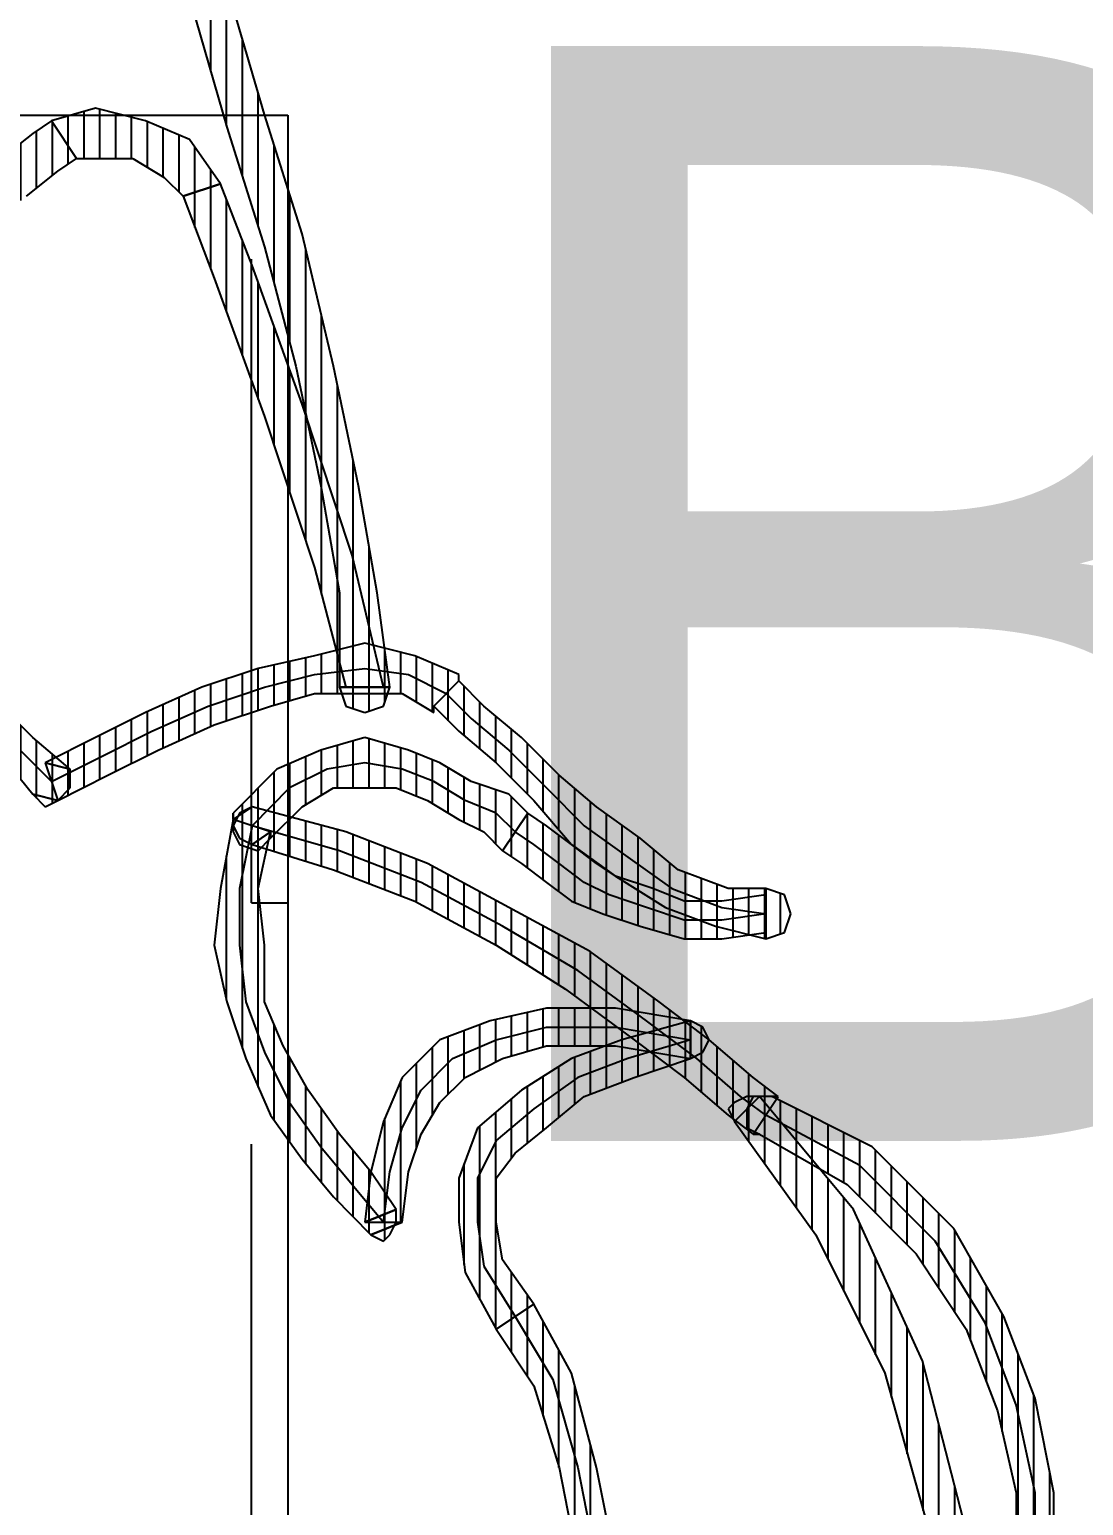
# Model space of a CAD drawing. Header units: millimetres. Extents: x 11489 to 12006, y 36725 to 37730.
# Drawn here: x 11679.3 to 11687.62, y 36945.81 to 36957.45 of the extents above; entities that cross this region are included whole.
import ezdxf
from ezdxf.enums import TextEntityAlignment as Align

# ---------------------------------------------------------------- set-up
doc = ezdxf.new("R2010")
doc.units = ezdxf.units.MM
doc.layers.add('OC-Mutfak_Ekipman', color=252, linetype='Continuous')
doc.styles.add('TAKSİM', font='GOTHIC.TTF', dxfattribs={"height": 7})
pattern_1 = [(360, (-19413.11011, 29189.02214), (1e-16, 0.125), [25])]

# ---------------------------------------------------------------- blocks, each defined once
blk = doc.blocks.new('A$C0b4f8896')
at = {"ltscale": 30}
h = blk.add_hatch(dxfattribs=at)
h.set_pattern_fill('DC_LINES', color=256, scale=0.1, style=0)
h.set_pattern_definition(pattern_1)
edge = h.paths.add_edge_path(flags=0)
edge.add_line((41.677, 48.437), (41.379, 48.535))
edge.add_line((41.379, 48.535), (41.18, 48.09))
edge.add_line((41.18, 48.09), (41.081, 47.596))
edge.add_line((41.081, 47.596), (41.23, 47.101))
edge.add_line((41.23, 47.101), (41.428, 46.605))
edge.add_line((41.428, 46.605), (41.726, 46.21))
edge.add_line((41.726, 46.21), (41.975, 45.863))
edge.add_line((41.975, 45.863), (42.173, 45.616))
edge.add_line((42.173, 45.616), (42.273, 45.468))
edge.add_line((42.273, 45.468), (42.571, 45.666))
edge.add_line((42.571, 45.666), (42.471, 45.814))
edge.add_line((42.471, 45.814), (42.273, 46.062))
edge.add_line((42.273, 46.062), (42.024, 46.408))
edge.add_line((42.024, 46.408), (41.726, 46.804))
edge.add_line((41.726, 46.804), (41.528, 47.199))
edge.add_line((41.528, 47.199), (41.478, 47.596))
edge.add_line((41.478, 47.596), (41.478, 47.991))
edge.add_line((41.478, 47.991), (41.677, 48.338))
edge.add_line((41.677, 48.338), (41.379, 48.437))
edge.add_line((41.379, 48.437), (41.677, 48.338))
edge.add_line((41.677, 48.338), (41.677, 48.486))
edge.add_line((41.677, 48.486), (41.577, 48.585))
edge.add_line((41.577, 48.585), (41.478, 48.634))
edge.add_line((41.478, 48.634), (41.379, 48.535))
h = blk.add_hatch(dxfattribs=at)
h.set_pattern_fill('DC_LINES', color=256, scale=0.1, style=0)
h.set_pattern_definition(pattern_1)
edge = h.paths.add_edge_path(flags=0)
edge.add_line((37.504, 45.715), (37.454, 45.518))
edge.add_line((37.454, 45.518), (37.703, 45.814))
edge.add_line((37.703, 45.814), (37.951, 46.062))
edge.add_line((37.951, 46.062), (38.15, 46.309))
edge.add_line((38.15, 46.309), (38.349, 46.605))
edge.add_line((38.349, 46.605), (38.497, 46.952))
edge.add_line((38.497, 46.952), (38.647, 47.299))
edge.add_line((38.647, 47.299), (38.746, 47.596))
edge.add_line((38.746, 47.596), (38.845, 47.941))
edge.add_line((38.845, 47.941), (38.547, 48.041))
edge.add_line((38.547, 48.041), (38.448, 47.694))
edge.add_line((38.448, 47.694), (38.349, 47.397))
edge.add_line((38.349, 47.397), (38.2, 47.051))
edge.add_line((38.2, 47.051), (38.05, 46.804))
edge.add_line((38.05, 46.804), (37.852, 46.507))
edge.add_line((37.852, 46.507), (37.653, 46.26))
edge.add_line((37.653, 46.26), (37.504, 46.012))
edge.add_line((37.504, 46.012), (37.256, 45.814))
edge.add_line((37.256, 45.814), (37.206, 45.616))
edge.add_line((37.206, 45.616), (37.256, 45.814))
edge.add_line((37.256, 45.814), (37.156, 45.715))
edge.add_line((37.156, 45.715), (37.206, 45.616))
edge.add_line((37.206, 45.616), (37.305, 45.518))
edge.add_line((37.305, 45.518), (37.454, 45.518))
h = blk.add_hatch(dxfattribs=at)
h.set_pattern_fill('DC_LINES', color=256, scale=0.1, style=0)
h.set_pattern_definition(pattern_1)
edge = h.paths.add_edge_path(flags=0)
edge.add_line((38.15, 42.45), (38.2, 42.45))
edge.add_line((38.2, 42.45), (38.349, 42.796))
edge.add_line((38.349, 42.796), (38.448, 43.192))
edge.add_line((38.448, 43.192), (38.349, 43.588))
edge.add_line((38.349, 43.588), (38.249, 44.033))
edge.add_line((38.249, 44.033), (38.1, 44.479))
edge.add_line((38.1, 44.479), (37.901, 44.924))
edge.add_line((37.901, 44.924), (37.703, 45.319))
edge.add_line((37.703, 45.319), (37.504, 45.715))
edge.add_line((37.504, 45.715), (37.206, 45.616))
edge.add_line((37.206, 45.616), (37.405, 45.221))
edge.add_line((37.405, 45.221), (37.603, 44.824))
edge.add_line((37.603, 44.824), (37.802, 44.38))
edge.add_line((37.802, 44.38), (37.951, 43.935))
edge.add_line((37.951, 43.935), (38.05, 43.588))
edge.add_line((38.05, 43.588), (38.05, 43.192))
edge.add_line((38.05, 43.192), (38.05, 42.896))
edge.add_line((38.05, 42.896), (37.901, 42.647))
edge.add_line((37.901, 42.647), (37.951, 42.647))
h = blk.add_hatch(dxfattribs=at)
h.set_pattern_fill('DC_LINES', color=256, scale=0.1, style=0)
h.set_pattern_definition(pattern_1)
edge = h.paths.add_edge_path(flags=0)
edge.add_line((42.273, 45.468), (42.273, 45.319))
edge.add_line((42.273, 45.319), (42.273, 45.022))
edge.add_line((42.273, 45.022), (42.124, 44.775))
edge.add_line((42.124, 44.775), (41.975, 44.627))
edge.add_line((41.975, 44.627), (42.074, 44.33))
edge.add_line((42.074, 44.33), (42.422, 44.577))
edge.add_line((42.422, 44.577), (42.571, 44.924))
edge.add_line((42.571, 44.924), (42.67, 45.319))
edge.add_line((42.67, 45.319), (42.571, 45.666))
h = blk.add_hatch(dxfattribs=at)
h.set_pattern_fill('DC_LINES', color=256, scale=0.1, style=0)
h.set_pattern_definition(pattern_1)
edge = h.paths.add_edge_path(flags=0)
edge.add_line((38.1, 43.341), (38.1, 42.994))
edge.add_line((38.1, 42.994), (38.845, 43.093))
edge.add_line((38.845, 43.093), (39.69, 43.241))
edge.add_line((39.69, 43.241), (40.633, 43.439))
edge.add_line((40.633, 43.439), (41.677, 43.687))
edge.add_line((41.677, 43.687), (42.62, 43.983))
edge.add_line((42.62, 43.983), (43.465, 44.231))
edge.add_line((43.465, 44.231), (44.16, 44.527))
edge.add_line((44.16, 44.527), (44.657, 44.726))
edge.add_line((44.657, 44.726), (44.558, 45.022))
edge.add_line((44.558, 45.022), (44.061, 44.824))
edge.add_line((44.061, 44.824), (43.366, 44.527))
edge.add_line((43.366, 44.527), (42.521, 44.28))
edge.add_line((42.521, 44.28), (41.577, 43.983))
edge.add_line((41.577, 43.983), (40.633, 43.736))
edge.add_line((40.633, 43.736), (39.69, 43.538))
edge.add_line((39.69, 43.538), (38.845, 43.39))
edge.add_line((38.845, 43.39), (38.1, 43.39))
edge.add_line((38.1, 43.39), (38.1, 43.044))
edge.add_line((38.1, 43.044), (38.1, 43.39))
edge.add_line((38.1, 43.39), (37.951, 43.341))
edge.add_line((37.951, 43.341), (37.901, 43.192))
edge.add_line((37.901, 43.192), (37.951, 43.044))
edge.add_line((37.951, 43.044), (38.1, 42.994))
h = blk.add_hatch(dxfattribs=at)
h.set_pattern_fill('DC_LINES', color=256, scale=0.1, style=0)
h.set_pattern_definition(pattern_1)
edge = h.paths.add_edge_path(flags=0)
edge.add_line((38.1, 42.994), (38.845, 43.093))
edge.add_line((38.845, 43.093), (39.69, 43.241))
edge.add_line((39.69, 43.241), (40.633, 43.439))
edge.add_line((40.633, 43.439), (41.677, 43.687))
edge.add_line((41.677, 43.687), (42.62, 43.983))
edge.add_line((42.62, 43.983), (43.465, 44.231))
edge.add_line((43.465, 44.231), (44.16, 44.527))
edge.add_line((44.16, 44.527), (44.657, 44.726))
edge.add_line((44.657, 44.726), (44.558, 45.022))
edge.add_line((44.558, 45.022), (44.061, 44.824))
edge.add_line((44.061, 44.824), (43.366, 44.527))
edge.add_line((43.366, 44.527), (42.521, 44.28))
edge.add_line((42.521, 44.28), (41.577, 43.983))
edge.add_line((41.577, 43.983), (40.633, 43.736))
edge.add_line((40.633, 43.736), (39.69, 43.538))
edge.add_line((39.69, 43.538), (38.845, 43.39))
edge.add_line((38.845, 43.39), (38.1, 43.39))
h = blk.add_hatch(dxfattribs=at)
h.set_pattern_fill('DC_LINES', color=256, scale=0.1, style=0)
h.set_pattern_definition(pattern_1)
edge = h.paths.add_edge_path(flags=0)
edge.add_line((27.718, 44.479), (27.42, 44.479))
edge.add_line((27.42, 44.479), (27.917, 43.143))
edge.add_line((27.917, 43.143), (28.662, 42.153))
edge.add_line((28.662, 42.153), (29.457, 41.56))
edge.add_line((29.457, 41.56), (30.351, 41.263))
edge.add_line((30.351, 41.263), (31.195, 41.213))
edge.add_line((31.195, 41.213), (31.941, 41.361))
edge.add_line((31.941, 41.361), (32.686, 41.56))
edge.add_line((32.686, 41.56), (33.232, 41.856))
edge.add_line((33.232, 41.856), (33.033, 42.153))
edge.add_line((33.033, 42.153), (32.586, 41.856))
edge.add_line((32.586, 41.856), (31.941, 41.658))
edge.add_line((31.941, 41.658), (31.195, 41.51))
edge.add_line((31.195, 41.51), (30.351, 41.56))
edge.add_line((30.351, 41.56), (29.556, 41.856))
edge.add_line((29.556, 41.856), (28.861, 42.351))
edge.add_line((28.861, 42.351), (28.215, 43.241))
edge.add_line((28.215, 43.241), (27.718, 44.577))
edge.add_line((27.718, 44.577), (27.42, 44.577))
edge.add_line((27.42, 44.577), (27.718, 44.577))
edge.add_line((27.718, 44.577), (27.619, 44.677))
edge.add_line((27.619, 44.677), (27.52, 44.677))
edge.add_line((27.52, 44.677), (27.42, 44.627))
edge.add_line((27.42, 44.627), (27.42, 44.479))
h = blk.add_hatch(dxfattribs=at)
h.set_pattern_fill('DC_LINES', color=256, scale=0.1, style=0)
h.set_pattern_definition(pattern_1)
edge = h.paths.add_edge_path(flags=0)
edge.add_line((27.718, 44.479), (27.42, 44.479))
edge.add_line((27.42, 44.479), (27.917, 43.143))
edge.add_line((27.917, 43.143), (28.662, 42.153))
edge.add_line((28.662, 42.153), (29.457, 41.56))
edge.add_line((29.457, 41.56), (30.351, 41.263))
edge.add_line((30.351, 41.263), (31.195, 41.213))
edge.add_line((31.195, 41.213), (31.941, 41.361))
edge.add_line((31.941, 41.361), (32.686, 41.56))
edge.add_line((32.686, 41.56), (33.232, 41.856))
edge.add_line((33.232, 41.856), (33.033, 42.153))
edge.add_line((33.033, 42.153), (32.586, 41.856))
edge.add_line((32.586, 41.856), (31.941, 41.658))
edge.add_line((31.941, 41.658), (31.195, 41.51))
edge.add_line((31.195, 41.51), (30.351, 41.56))
edge.add_line((30.351, 41.56), (29.556, 41.856))
edge.add_line((29.556, 41.856), (28.861, 42.351))
edge.add_line((28.861, 42.351), (28.215, 43.241))
edge.add_line((28.215, 43.241), (27.718, 44.577))
edge.add_line((27.718, 44.577), (27.42, 44.577))
edge.add_line((27.42, 44.577), (27.718, 44.577))
edge.add_line((27.718, 44.577), (27.619, 44.677))
edge.add_line((27.619, 44.677), (27.52, 44.677))
edge.add_line((27.52, 44.677), (27.42, 44.627))
edge.add_line((27.42, 44.627), (27.42, 44.479))
h = blk.add_hatch(dxfattribs=at)
h.set_pattern_fill('DC_LINES', color=256, scale=0.1, style=0)
h.set_pattern_definition(pattern_1)
edge = h.paths.add_edge_path(flags=0)
edge.add_line((41.975, 44.627), (41.329, 44.38))
edge.add_line((41.329, 44.38), (40.236, 43.983))
edge.add_line((40.236, 43.983), (39.044, 43.588))
edge.add_line((39.044, 43.588), (38.1, 43.341))
edge.add_line((38.1, 43.341), (38.1, 43.044))
edge.add_line((38.1, 43.044), (39.143, 43.291))
edge.add_line((39.143, 43.291), (40.335, 43.687))
edge.add_line((40.335, 43.687), (41.428, 44.082))
edge.add_line((41.428, 44.082), (42.074, 44.33))
h = blk.add_hatch(dxfattribs=at)
h.set_pattern_fill('DC_LINES', color=256, scale=0.1, style=0)
h.set_pattern_definition(pattern_1)
edge = h.paths.add_edge_path(flags=0)
edge.add_line((33.878, 43.192), (33.977, 42.944))
edge.add_line((33.977, 42.944), (34.275, 43.143))
edge.add_line((34.275, 43.143), (34.573, 43.39))
edge.add_line((34.573, 43.39), (34.921, 43.638))
edge.add_line((34.921, 43.638), (35.269, 43.835))
edge.add_line((35.269, 43.835), (35.616, 43.983))
edge.add_line((35.616, 43.983), (36.063, 43.983))
edge.add_line((36.063, 43.983), (36.511, 44.033))
edge.add_line((36.511, 44.033), (36.958, 43.935))
edge.add_line((36.958, 43.935), (37.057, 44.231))
edge.add_line((37.057, 44.231), (36.511, 44.33))
edge.add_line((36.511, 44.33), (36.063, 44.38))
edge.add_line((36.063, 44.38), (35.616, 44.28))
edge.add_line((35.616, 44.28), (35.169, 44.132))
edge.add_line((35.169, 44.132), (34.722, 43.935))
edge.add_line((34.722, 43.935), (34.375, 43.687))
edge.add_line((34.375, 43.687), (34.077, 43.439))
edge.add_line((34.077, 43.439), (33.779, 43.143))
edge.add_line((33.779, 43.143), (33.878, 42.896))
edge.add_line((33.878, 42.896), (33.779, 43.143))
edge.add_line((33.779, 43.143), (33.729, 43.044))
edge.add_line((33.729, 43.044), (33.779, 42.994))
edge.add_line((33.779, 42.994), (33.878, 42.944))
edge.add_line((33.878, 42.944), (33.977, 42.944))
h = blk.add_hatch(dxfattribs=at)
h.set_pattern_fill('DC_LINES', color=256, scale=0.1, style=0)
h.set_pattern_definition(pattern_1)
edge = h.paths.add_edge_path(flags=0)
edge.add_line((33.878, 43.192), (33.977, 42.944))
edge.add_line((33.977, 42.944), (34.275, 43.143))
edge.add_line((34.275, 43.143), (34.573, 43.39))
edge.add_line((34.573, 43.39), (34.921, 43.638))
edge.add_line((34.921, 43.638), (35.269, 43.835))
edge.add_line((35.269, 43.835), (35.616, 43.983))
edge.add_line((35.616, 43.983), (36.063, 43.983))
edge.add_line((36.063, 43.983), (36.511, 44.033))
edge.add_line((36.511, 44.033), (36.958, 43.935))
edge.add_line((36.958, 43.935), (37.057, 44.231))
edge.add_line((37.057, 44.231), (36.511, 44.33))
edge.add_line((36.511, 44.33), (36.063, 44.38))
edge.add_line((36.063, 44.38), (35.616, 44.28))
edge.add_line((35.616, 44.28), (35.169, 44.132))
edge.add_line((35.169, 44.132), (34.722, 43.935))
edge.add_line((34.722, 43.935), (34.375, 43.687))
edge.add_line((34.375, 43.687), (34.077, 43.439))
edge.add_line((34.077, 43.439), (33.779, 43.143))
edge.add_line((33.779, 43.143), (33.878, 42.896))
edge.add_line((33.878, 42.896), (33.779, 43.143))
edge.add_line((33.779, 43.143), (33.729, 43.044))
edge.add_line((33.729, 43.044), (33.779, 42.994))
edge.add_line((33.779, 42.994), (33.878, 42.944))
edge.add_line((33.878, 42.944), (33.977, 42.944))
h = blk.add_hatch(dxfattribs=at)
h.set_pattern_fill('DC_LINES', color=256, scale=0.1, style=0)
h.set_pattern_definition(pattern_1)
edge = h.paths.add_edge_path(flags=0)
edge.add_line((36.958, 43.935), (36.858, 44.082))
edge.add_line((36.858, 44.082), (36.66, 43.439))
edge.add_line((36.66, 43.439), (36.411, 42.796))
edge.add_line((36.411, 42.796), (36.063, 42.153))
edge.add_line((36.063, 42.153), (35.716, 41.608))
edge.add_line((35.716, 41.608), (35.318, 41.064))
edge.add_line((35.318, 41.064), (35.02, 40.669))
edge.add_line((35.02, 40.669), (34.722, 40.322))
edge.add_line((34.722, 40.322), (34.573, 40.125))
edge.add_line((34.573, 40.125), (34.871, 39.927))
edge.add_line((34.871, 39.927), (35.02, 40.125))
edge.add_line((35.02, 40.125), (35.318, 40.471))
edge.add_line((35.318, 40.471), (35.616, 40.866))
edge.add_line((35.616, 40.866), (36.014, 41.411))
edge.add_line((36.014, 41.411), (36.362, 42.054))
edge.add_line((36.362, 42.054), (36.709, 42.697))
edge.add_line((36.709, 42.697), (36.958, 43.341))
edge.add_line((36.958, 43.341), (37.156, 44.082))
edge.add_line((37.156, 44.082), (37.057, 44.231))
edge.add_line((37.057, 44.231), (37.156, 44.082))
edge.add_line((37.156, 44.082), (37.107, 44.182))
edge.add_line((37.107, 44.182), (37.007, 44.231))
edge.add_line((37.007, 44.231), (36.908, 44.182))
edge.add_line((36.908, 44.182), (36.858, 44.082))
h = blk.add_hatch(dxfattribs=at)
h.set_pattern_fill('DC_LINES', color=256, scale=0.1, style=0)
h.set_pattern_definition(pattern_1)
edge = h.paths.add_edge_path(flags=0)
edge.add_line((36.958, 43.935), (36.908, 43.935))
edge.add_line((36.908, 43.935), (37.156, 43.687))
edge.add_line((37.156, 43.687), (37.305, 43.439))
edge.add_line((37.305, 43.439), (37.305, 43.192))
edge.add_line((37.305, 43.192), (37.305, 42.944))
edge.add_line((37.305, 42.944), (37.206, 42.697))
edge.add_line((37.206, 42.697), (37.057, 42.45))
edge.add_line((37.057, 42.45), (36.958, 42.252))
edge.add_line((36.958, 42.252), (36.809, 42.104))
edge.add_line((36.809, 42.104), (37.107, 41.905))
edge.add_line((37.107, 41.905), (37.256, 42.054))
edge.add_line((37.256, 42.054), (37.355, 42.351))
edge.add_line((37.355, 42.351), (37.504, 42.599))
edge.add_line((37.504, 42.599), (37.603, 42.846))
edge.add_line((37.603, 42.846), (37.703, 43.192))
edge.add_line((37.703, 43.192), (37.603, 43.538))
edge.add_line((37.603, 43.538), (37.454, 43.885))
edge.add_line((37.454, 43.885), (37.107, 44.231))
edge.add_line((37.107, 44.231), (37.057, 44.231))
edge.add_line((37.057, 44.231), (37.107, 44.231))
edge.add_line((37.107, 44.231), (36.958, 44.231))
edge.add_line((36.958, 44.231), (36.858, 44.182))
edge.add_line((36.858, 44.182), (36.809, 44.033))
edge.add_line((36.809, 44.033), (36.908, 43.935))
h = blk.add_hatch(dxfattribs=at)
h.set_pattern_fill('DC_LINES', color=256, scale=0.1, style=0)
h.set_pattern_definition(pattern_1)
edge = h.paths.add_edge_path(flags=0)
edge.add_line((35.169, 40.619), (35.467, 40.619))
edge.add_line((35.467, 40.619), (35.567, 41.213))
edge.add_line((35.567, 41.213), (35.567, 41.757))
edge.add_line((35.567, 41.757), (35.467, 42.202))
edge.add_line((35.467, 42.202), (35.318, 42.599))
edge.add_line((35.318, 42.599), (35.02, 42.896))
edge.add_line((35.02, 42.896), (34.673, 43.044))
edge.add_line((34.673, 43.044), (34.275, 43.143))
edge.add_line((34.275, 43.143), (33.878, 43.192))
edge.add_line((33.878, 43.192), (33.878, 42.896))
edge.add_line((33.878, 42.896), (34.275, 42.846))
edge.add_line((34.275, 42.846), (34.573, 42.747))
edge.add_line((34.573, 42.747), (34.822, 42.599))
edge.add_line((34.822, 42.599), (35.02, 42.4))
edge.add_line((35.02, 42.4), (35.169, 42.104))
edge.add_line((35.169, 42.104), (35.269, 41.757))
edge.add_line((35.269, 41.757), (35.269, 41.213))
edge.add_line((35.269, 41.213), (35.169, 40.619))
edge.add_line((35.169, 40.619), (35.467, 40.619))
edge.add_line((35.467, 40.619), (35.169, 40.619))
edge.add_line((35.169, 40.619), (35.219, 40.521))
edge.add_line((35.219, 40.521), (35.318, 40.471))
edge.add_line((35.318, 40.471), (35.418, 40.521))
edge.add_line((35.418, 40.521), (35.467, 40.619))
h = blk.add_hatch(dxfattribs=at)
h.set_pattern_fill('DC_LINES', color=256, scale=0.1, style=0)
h.set_pattern_definition(pattern_1)
edge = h.paths.add_edge_path(flags=0)
edge.add_line((35.169, 40.619), (35.467, 40.619))
edge.add_line((35.467, 40.619), (35.567, 41.213))
edge.add_line((35.567, 41.213), (35.567, 41.757))
edge.add_line((35.567, 41.757), (35.467, 42.202))
edge.add_line((35.467, 42.202), (35.318, 42.599))
edge.add_line((35.318, 42.599), (35.02, 42.896))
edge.add_line((35.02, 42.896), (34.673, 43.044))
edge.add_line((34.673, 43.044), (34.275, 43.143))
edge.add_line((34.275, 43.143), (33.878, 43.192))
edge.add_line((33.878, 43.192), (33.878, 42.896))
edge.add_line((33.878, 42.896), (34.275, 42.846))
edge.add_line((34.275, 42.846), (34.573, 42.747))
edge.add_line((34.573, 42.747), (34.822, 42.599))
edge.add_line((34.822, 42.599), (35.02, 42.4))
edge.add_line((35.02, 42.4), (35.169, 42.104))
edge.add_line((35.169, 42.104), (35.269, 41.757))
edge.add_line((35.269, 41.757), (35.269, 41.213))
edge.add_line((35.269, 41.213), (35.169, 40.619))
edge.add_line((35.169, 40.619), (35.467, 40.619))
edge.add_line((35.467, 40.619), (35.169, 40.619))
edge.add_line((35.169, 40.619), (35.219, 40.521))
edge.add_line((35.219, 40.521), (35.318, 40.471))
edge.add_line((35.318, 40.471), (35.418, 40.521))
edge.add_line((35.418, 40.521), (35.467, 40.619))
h = blk.add_hatch(dxfattribs=at)
h.set_pattern_fill('DC_LINES', color=256, scale=0.1, style=0)
h.set_pattern_definition(pattern_1)
edge = h.paths.add_edge_path(flags=0)
edge.add_line((36.163, 40.025), (36.511, 40.025))
edge.add_line((36.511, 40.025), (36.511, 40.322))
edge.add_line((36.511, 40.322), (36.66, 40.718))
edge.add_line((36.66, 40.718), (36.908, 41.016))
edge.add_line((36.908, 41.016), (37.156, 41.361))
edge.add_line((37.156, 41.361), (37.405, 41.658))
edge.add_line((37.405, 41.658), (37.703, 41.955))
edge.add_line((37.703, 41.955), (37.951, 42.252))
edge.add_line((37.951, 42.252), (38.15, 42.45))
edge.add_line((38.15, 42.45), (37.951, 42.647))
edge.add_line((37.951, 42.647), (37.752, 42.45))
edge.add_line((37.752, 42.45), (37.504, 42.153))
edge.add_line((37.504, 42.153), (37.206, 41.856))
edge.add_line((37.206, 41.856), (36.858, 41.56))
edge.add_line((36.858, 41.56), (36.61, 41.213))
edge.add_line((36.61, 41.213), (36.362, 40.817))
edge.add_line((36.362, 40.817), (36.213, 40.421))
edge.add_line((36.213, 40.421), (36.113, 40.025))
edge.add_line((36.113, 40.025), (36.461, 40.025))
edge.add_line((36.461, 40.025), (36.113, 40.025))
edge.add_line((36.113, 40.025), (36.163, 39.877))
edge.add_line((36.163, 39.877), (36.312, 39.828))
edge.add_line((36.312, 39.828), (36.461, 39.877))
edge.add_line((36.461, 39.877), (36.511, 40.025))
h = blk.add_hatch(dxfattribs=at)
h.set_pattern_fill('DC_LINES', color=256, scale=0.1, style=0)
h.set_pattern_definition(pattern_1)
edge = h.paths.add_edge_path(flags=0)
edge.add_line((33.232, 41.856), (33.58, 42.104))
edge.add_line((33.58, 42.104), (33.878, 42.153))
edge.add_line((33.878, 42.153), (34.226, 42.153))
edge.add_line((34.226, 42.153), (34.424, 42.005))
edge.add_line((34.424, 42.005), (34.623, 41.757))
edge.add_line((34.623, 41.757), (34.871, 41.46))
edge.add_line((34.871, 41.46), (35.02, 41.064))
edge.add_line((35.02, 41.064), (35.169, 40.619))
edge.add_line((35.169, 40.619), (35.467, 40.619))
edge.add_line((35.467, 40.619), (35.318, 41.163))
edge.add_line((35.318, 41.163), (35.169, 41.56))
edge.add_line((35.169, 41.56), (34.921, 41.955))
edge.add_line((34.921, 41.955), (34.623, 42.302))
edge.add_line((34.623, 42.302), (34.226, 42.45))
edge.add_line((34.226, 42.45), (33.878, 42.45))
edge.add_line((33.878, 42.45), (33.48, 42.4))
edge.add_line((33.48, 42.4), (33.033, 42.153))
h = blk.add_hatch(dxfattribs=at)
h.set_pattern_fill('DC_LINES', color=256, scale=0.1, style=0)
h.set_pattern_definition(pattern_1)
edge = h.paths.add_edge_path(flags=0)
edge.add_line((33.232, 41.856), (33.58, 42.104))
edge.add_line((33.58, 42.104), (33.878, 42.153))
edge.add_line((33.878, 42.153), (34.226, 42.153))
edge.add_line((34.226, 42.153), (34.424, 42.005))
edge.add_line((34.424, 42.005), (34.623, 41.757))
edge.add_line((34.623, 41.757), (34.871, 41.46))
edge.add_line((34.871, 41.46), (35.02, 41.064))
edge.add_line((35.02, 41.064), (35.169, 40.619))
edge.add_line((35.169, 40.619), (35.467, 40.619))
edge.add_line((35.467, 40.619), (35.318, 41.163))
edge.add_line((35.318, 41.163), (35.169, 41.56))
edge.add_line((35.169, 41.56), (34.921, 41.955))
edge.add_line((34.921, 41.955), (34.623, 42.302))
edge.add_line((34.623, 42.302), (34.226, 42.45))
edge.add_line((34.226, 42.45), (33.878, 42.45))
edge.add_line((33.878, 42.45), (33.48, 42.4))
edge.add_line((33.48, 42.4), (33.033, 42.153))
h = blk.add_hatch(dxfattribs=at)
h.set_pattern_fill('DC_LINES', color=256, scale=0.1, style=0)
h.set_pattern_definition(pattern_1)
edge = h.paths.add_edge_path(flags=0)
edge.add_line((36.809, 42.104), (36.709, 41.955))
edge.add_line((36.709, 41.955), (36.56, 41.757))
edge.add_line((36.56, 41.757), (36.411, 41.56))
edge.add_line((36.411, 41.56), (36.312, 41.312))
edge.add_line((36.312, 41.312), (36.213, 41.016))
edge.add_line((36.213, 41.016), (36.113, 40.669))
edge.add_line((36.113, 40.669), (36.113, 40.372))
edge.add_line((36.113, 40.372), (36.163, 40.025))
edge.add_line((36.163, 40.025), (36.461, 40.025))
edge.add_line((36.461, 40.025), (36.411, 40.372))
edge.add_line((36.411, 40.372), (36.411, 40.669))
edge.add_line((36.411, 40.669), (36.511, 40.916))
edge.add_line((36.511, 40.916), (36.61, 41.213))
edge.add_line((36.61, 41.213), (36.709, 41.361))
edge.add_line((36.709, 41.361), (36.858, 41.56))
edge.add_line((36.858, 41.56), (37.007, 41.757))
edge.add_line((37.007, 41.757), (37.107, 41.905))
h = blk.add_hatch(dxfattribs=at)
h.set_pattern_fill('DC_LINES', color=256, scale=0.1, style=0)
h.set_pattern_definition(pattern_1)
edge = h.paths.add_edge_path(flags=0)
edge.add_line((34.673, 40.273), (33.779, 39.63))
edge.add_line((33.779, 39.63), (32.686, 39.086))
edge.add_line((32.686, 39.086), (31.444, 38.739))
edge.add_line((31.444, 38.739), (30.053, 38.492))
edge.add_line((30.053, 38.492), (28.712, 38.344))
edge.add_line((28.712, 38.344), (27.42, 38.344))
edge.add_line((27.42, 38.344), (26.377, 38.344))
edge.add_line((26.377, 38.344), (25.632, 38.393))
edge.add_line((25.632, 38.393), (25.632, 38.096))
edge.add_line((25.632, 38.096), (26.377, 38.047))
edge.add_line((26.377, 38.047), (27.42, 37.947))
edge.add_line((27.42, 37.947), (28.712, 38.047))
edge.add_line((28.712, 38.047), (30.053, 38.195))
edge.add_line((30.053, 38.195), (31.444, 38.442))
edge.add_line((31.444, 38.442), (32.785, 38.789))
edge.add_line((32.785, 38.789), (33.977, 39.333))
edge.add_line((33.977, 39.333), (34.871, 40.075))
h = blk.add_hatch(dxfattribs=at)
h.set_pattern_fill('DC_LINES', color=256, scale=0.1, style=0)
h.set_pattern_definition(pattern_1)
edge = h.paths.add_edge_path(flags=0)
edge.add_line((34.573, 40.125), (34.573, 40.075))
edge.add_line((34.573, 40.075), (34.176, 39.383))
edge.add_line((34.176, 39.383), (33.629, 38.838))
edge.add_line((33.629, 38.838), (33.033, 38.442))
edge.add_line((33.033, 38.442), (32.388, 38.195))
edge.add_line((32.388, 38.195), (31.742, 38.047))
edge.add_line((31.742, 38.047), (31.146, 38.047))
edge.add_line((31.146, 38.047), (30.699, 38.195))
edge.add_line((30.699, 38.195), (30.401, 38.344))
edge.add_line((30.401, 38.344), (30.202, 38.146))
edge.add_line((30.202, 38.146), (30.599, 37.898))
edge.add_line((30.599, 37.898), (31.146, 37.75))
edge.add_line((31.146, 37.75), (31.742, 37.75))
edge.add_line((31.742, 37.75), (32.487, 37.898))
edge.add_line((32.487, 37.898), (33.133, 38.146))
edge.add_line((33.133, 38.146), (33.828, 38.541))
edge.add_line((33.828, 38.541), (34.474, 39.185))
edge.add_line((34.474, 39.185), (34.871, 39.977))
edge.add_line((34.871, 39.977), (34.871, 39.927))
edge.add_line((34.871, 39.927), (34.871, 39.977))
edge.add_line((34.871, 39.977), (34.871, 40.125))
edge.add_line((34.871, 40.125), (34.772, 40.174))
edge.add_line((34.772, 40.174), (34.623, 40.174))
edge.add_line((34.623, 40.174), (34.573, 40.075))
for p, q in [((37.703, 45.814), (37.951, 46.062)), ((42.471, 45.814), (42.273, 46.062)), ((37.504, 46.012), (37.256, 45.814)), ((37.603, 45.913), (37.355, 45.666)), ((37.256, 45.814), (37.156, 45.715)), ((37.256, 45.814), (37.206, 45.616)), ((37.206, 45.616), (37.256, 45.814)), ((37.454, 45.518), (37.703, 45.814)), ((41.975, 45.863), (42.173, 45.616)), ((42.571, 45.666), (42.471, 45.814)), ((37.156, 45.715), (37.206, 45.616)), ((37.504, 45.715), (37.206, 45.616)), ((37.355, 45.666), (37.554, 45.27)), ((37.504, 45.715), (37.454, 45.518)), ((37.454, 45.518), (37.504, 45.715)), ((37.504, 45.715), (37.504, 45.715)), ((37.703, 45.319), (37.504, 45.715)), ((42.273, 45.468), (42.571, 45.666)), ((42.571, 45.666), (42.273, 45.468)), ((42.67, 45.319), (42.571, 45.666)), ((42.571, 45.666), (42.571, 45.666)), ((37.206, 45.616), (37.305, 45.518)), ((37.206, 45.616), (37.405, 45.221)), ((42.173, 45.616), (42.273, 45.468)), ((37.305, 45.518), (37.454, 45.518)), ((42.273, 45.468), (42.273, 45.468)), ((42.273, 45.468), (42.273, 45.319)), ((42.273, 45.468), (42.273, 45.468)), ((37.901, 44.924), (37.703, 45.319)), ((42.273, 45.319), (42.273, 45.022)), ((42.571, 44.924), (42.67, 45.319)), ((37.405, 45.221), (37.603, 44.824)), ((37.554, 45.27), (37.752, 44.874)), ((42.273, 45.022), (42.124, 44.775)), ((37.752, 44.874), (37.951, 44.429)), ((38.1, 44.479), (37.901, 44.924)), ((42.422, 44.577), (42.571, 44.924)), ((37.603, 44.824), (37.802, 44.38)), ((42.124, 44.775), (41.975, 44.627)), ((41.975, 44.627), (41.329, 44.38)), ((41.975, 44.627), (41.975, 44.627)), ((42.074, 44.33), (41.975, 44.627)), ((41.975, 44.627), (41.975, 44.627)), ((41.975, 44.627), (42.074, 44.33)), ((42.074, 44.33), (42.422, 44.577)), ((43.366, 44.527), (42.521, 44.28)), ((43.366, 44.527), (42.521, 44.28)), ((37.951, 44.429), (38.1, 43.983)), ((38.249, 44.033), (38.1, 44.479)), ((35.616, 44.28), (35.169, 44.132)), ((35.616, 44.28), (35.169, 44.132)), ((36.063, 44.38), (35.616, 44.28)), ((36.063, 44.38), (35.616, 44.28)), ((36.511, 44.33), (36.063, 44.38)), ((36.511, 44.33), (36.063, 44.38)), ((37.057, 44.231), (36.511, 44.33)), ((37.057, 44.231), (36.511, 44.33)), ((37.802, 44.38), (37.951, 43.935)), ((41.329, 44.38), (40.236, 43.983)), ((41.428, 44.082), (42.074, 44.33)), ((42.521, 44.28), (41.577, 43.983)), ((42.521, 44.28), (41.577, 43.983)), ((42.074, 44.33), (42.074, 44.33)), ((36.063, 44.182), (35.616, 44.132)), ((36.063, 44.182), (35.616, 44.132)), ((36.511, 44.182), (36.063, 44.182)), ((36.511, 44.182), (36.063, 44.182)), ((37.007, 44.082), (36.511, 44.182)), ((37.007, 44.082), (36.511, 44.182)), ((36.858, 44.182), (36.809, 44.033)), ((36.958, 44.231), (36.858, 44.182)), ((36.908, 44.182), (36.858, 44.082)), ((37.007, 44.231), (36.908, 44.182)), ((37.107, 44.231), (36.958, 44.231)), ((36.958, 43.935), (37.057, 44.231)), ((36.958, 43.935), (37.057, 44.231)), ((37.107, 44.182), (37.007, 44.231)), ((37.107, 44.231), (37.057, 44.231)), ((37.057, 44.231), (37.107, 44.231)), ((37.156, 44.082), (37.057, 44.231)), ((37.057, 44.231), (37.156, 44.082)), ((37.454, 43.885), (37.107, 44.231)), ((37.156, 44.082), (37.107, 44.182)), ((42.62, 43.983), (43.465, 44.231)), ((42.62, 43.983), (43.465, 44.231)), ((35.169, 44.132), (34.722, 43.935)), ((35.169, 44.132), (34.722, 43.935)), ((35.616, 44.132), (35.219, 43.983)), ((35.616, 44.132), (35.219, 43.983)), ((36.063, 43.983), (36.511, 44.033)), ((36.063, 43.983), (36.511, 44.033)), ((36.511, 44.033), (36.958, 43.935)), ((36.511, 44.033), (36.958, 43.935)), ((36.858, 44.082), (36.66, 43.439)), ((36.809, 43.39), (37.007, 44.082)), ((36.809, 44.033), (36.908, 43.935)), ((36.958, 43.935), (36.858, 44.082)), ((36.858, 44.082), (36.958, 43.935)), ((36.958, 43.341), (37.156, 44.082)), ((37.305, 43.786), (37.007, 44.082)), ((37.007, 44.082), (37.007, 44.082)), ((37.007, 44.082), (37.007, 44.082)), ((38.349, 43.588), (38.249, 44.033)), ((40.335, 43.687), (41.428, 44.082)), ((34.722, 43.935), (34.375, 43.687)), ((34.722, 43.935), (34.375, 43.687)), ((35.219, 43.983), (34.822, 43.786)), ((35.219, 43.983), (34.822, 43.786)), ((35.269, 43.835), (35.616, 43.983)), ((35.269, 43.835), (35.616, 43.983)), ((35.616, 43.983), (36.063, 43.983)), ((35.616, 43.983), (36.063, 43.983)), ((36.958, 43.935), (36.908, 43.935)), ((36.908, 43.935), (37.156, 43.687)), ((36.908, 43.935), (36.958, 43.935)), ((36.958, 43.935), (36.958, 43.935)), ((36.958, 43.935), (36.958, 43.935)), ((37.951, 43.935), (38.05, 43.588)), ((38.1, 43.983), (38.2, 43.588)), ((40.236, 43.983), (39.044, 43.588)), ((41.577, 43.983), (40.633, 43.736)), ((41.577, 43.983), (40.633, 43.736)), ((41.677, 43.687), (42.62, 43.983)), ((41.677, 43.687), (42.62, 43.983)), ((34.921, 43.638), (35.269, 43.835)), ((34.921, 43.638), (35.269, 43.835)), ((37.603, 43.538), (37.454, 43.885)), ((34.375, 43.687), (34.077, 43.439)), ((34.375, 43.687), (34.077, 43.439)), ((34.822, 43.786), (34.474, 43.538)), ((34.822, 43.786), (34.474, 43.538)), ((37.156, 43.687), (37.305, 43.439)), ((37.454, 43.489), (37.305, 43.786)), ((39.143, 43.291), (40.335, 43.687)), ((40.633, 43.736), (39.69, 43.538)), ((40.633, 43.736), (39.69, 43.538)), ((40.633, 43.439), (41.677, 43.687)), ((40.633, 43.439), (41.677, 43.687)), ((34.573, 43.39), (34.921, 43.638)), ((34.573, 43.39), (34.921, 43.638)), ((38.05, 43.588), (38.05, 43.192)), ((39.044, 43.588), (38.1, 43.341)), ((38.2, 43.588), (38.249, 43.192)), ((38.448, 43.192), (38.349, 43.588)), ((34.474, 43.538), (34.176, 43.291)), ((34.474, 43.538), (34.176, 43.291)), ((37.504, 43.192), (37.454, 43.489)), ((37.703, 43.192), (37.603, 43.538)), ((39.69, 43.538), (38.845, 43.39)), ((39.69, 43.538), (38.845, 43.39)), ((34.077, 43.439), (33.779, 43.143)), ((34.077, 43.439), (33.779, 43.143)), ((34.275, 43.143), (34.573, 43.39)), ((34.275, 43.143), (34.573, 43.39)), ((36.66, 43.439), (36.411, 42.796)), ((36.56, 42.747), (36.809, 43.39)), ((36.709, 42.697), (36.958, 43.341)), ((37.305, 43.439), (37.305, 43.192)), ((37.951, 43.341), (37.901, 43.192)), ((38.1, 43.39), (37.951, 43.341)), ((38.845, 43.39), (38.1, 43.39)), ((38.1, 43.39), (38.1, 43.044)), ((38.1, 43.044), (38.1, 43.39)), ((38.845, 43.39), (38.1, 43.39)), ((38.1, 43.39), (38.1, 43.39)), ((38.1, 43.39), (38.1, 42.994)), ((38.1, 43.341), (38.1, 42.994)), ((38.1, 42.994), (38.1, 43.341)), ((38.1, 43.341), (38.1, 43.341)), ((38.1, 43.341), (38.1, 43.044)), ((39.69, 43.241), (40.633, 43.439)), ((39.69, 43.241), (40.633, 43.439)), ((34.176, 43.291), (33.878, 43.044)), ((34.176, 43.291), (33.878, 43.044)), ((38.1, 43.044), (39.143, 43.291)), ((38.845, 43.093), (39.69, 43.241)), ((38.845, 43.093), (39.69, 43.241)), ((33.779, 43.143), (33.729, 43.044)), ((33.779, 43.143), (33.729, 43.044)), ((33.779, 43.143), (33.878, 42.896)), ((33.878, 42.896), (33.779, 43.143)), ((33.779, 43.143), (33.878, 42.896)), ((33.878, 42.896), (33.779, 43.143)), ((34.275, 43.143), (33.878, 43.192)), ((33.878, 43.192), (33.878, 42.896)), ((34.275, 43.143), (33.878, 43.192)), ((33.878, 43.192), (33.878, 42.896)), ((33.878, 43.192), (33.977, 42.944)), ((33.977, 42.944), (33.878, 43.192)), ((33.878, 43.192), (33.878, 43.192)), ((33.878, 43.192), (33.977, 42.944)), ((33.977, 42.944), (33.878, 43.192)), ((33.878, 43.192), (33.878, 43.192)), ((33.977, 42.944), (34.275, 43.143)), ((33.977, 42.944), (34.275, 43.143)), ((34.673, 43.044), (34.275, 43.143)), ((34.673, 43.044), (34.275, 43.143)), ((37.305, 43.192), (37.305, 42.944)), ((37.454, 42.896), (37.504, 43.192)), ((37.603, 42.846), (37.703, 43.192)), ((37.901, 43.192), (37.951, 43.044)), ((38.05, 43.192), (38.05, 42.896)), ((38.249, 43.192), (38.2, 42.846)), ((38.349, 42.796), (38.448, 43.192)), ((33.729, 43.044), (33.779, 42.994)), ((33.729, 43.044), (33.779, 42.994)), ((33.779, 42.994), (33.878, 42.944)), ((33.779, 42.994), (33.878, 42.944)), ((33.878, 43.044), (34.275, 42.994)), ((33.878, 43.044), (34.275, 42.994)), ((34.275, 42.994), (34.623, 42.896)), ((34.275, 42.994), (34.623, 42.896)), ((35.02, 42.896), (34.673, 43.044)), ((35.02, 42.896), (34.673, 43.044)), ((37.951, 43.044), (38.1, 42.994)), ((38.1, 42.994), (38.845, 43.093)), ((38.1, 42.994), (38.845, 43.093)), ((38.1, 42.994), (38.1, 42.994)), ((38.1, 42.994), (38.1, 42.994)), ((33.878, 42.944), (33.977, 42.944)), ((33.878, 42.944), (33.977, 42.944)), ((33.878, 42.896), (34.275, 42.846)), ((33.878, 42.896), (34.275, 42.846)), ((34.623, 42.896), (34.921, 42.747)), ((34.623, 42.896), (34.921, 42.747)), ((35.318, 42.599), (35.02, 42.896)), ((35.318, 42.599), (35.02, 42.896)), ((37.305, 42.944), (37.206, 42.697)), ((37.355, 42.647), (37.454, 42.896)), ((38.05, 42.896), (37.901, 42.647)), ((34.275, 42.846), (34.573, 42.747)), ((34.275, 42.846), (34.573, 42.747)), ((36.411, 42.796), (36.063, 42.153)), ((37.504, 42.599), (37.603, 42.846)), ((38.2, 42.846), (38.05, 42.549)), ((38.2, 42.45), (38.349, 42.796)), ((34.573, 42.747), (34.822, 42.599)), ((34.573, 42.747), (34.822, 42.599)), ((34.921, 42.747), (35.169, 42.499)), ((34.921, 42.747), (35.169, 42.499)), ((36.213, 42.104), (36.56, 42.747)), ((36.362, 42.054), (36.709, 42.697)), ((37.206, 42.697), (37.057, 42.45)), ((37.206, 42.4), (37.355, 42.647)), ((37.951, 42.647), (37.752, 42.45)), ((37.901, 42.647), (37.951, 42.647)), ((37.951, 42.647), (38.15, 42.45)), ((38.15, 42.45), (37.951, 42.647)), ((34.822, 42.599), (35.02, 42.4)), ((34.822, 42.599), (35.02, 42.4)), ((35.467, 42.202), (35.318, 42.599)), ((35.467, 42.202), (35.318, 42.599)), ((37.355, 42.351), (37.504, 42.599)), ((38.05, 42.549), (37.852, 42.351)), ((33.878, 42.45), (33.48, 42.4)), ((33.878, 42.45), (33.48, 42.4)), ((34.226, 42.45), (33.878, 42.45)), ((34.226, 42.45), (33.878, 42.45)), ((34.623, 42.302), (34.226, 42.45)), ((34.623, 42.302), (34.226, 42.45)), ((35.169, 42.499), (35.318, 42.153)), ((35.169, 42.499), (35.318, 42.153)), ((37.057, 42.45), (36.958, 42.252)), ((37.752, 42.45), (37.504, 42.153)), ((37.951, 42.252), (38.15, 42.45)), ((38.15, 42.45), (38.2, 42.45)), ((38.15, 42.45), (38.15, 42.45)), ((33.48, 42.4), (33.033, 42.153)), ((33.48, 42.4), (33.033, 42.153)), ((33.878, 42.302), (33.53, 42.252)), ((33.878, 42.302), (33.53, 42.252)), ((34.226, 42.302), (33.878, 42.302)), ((34.226, 42.302), (33.878, 42.302)), ((34.524, 42.153), (34.226, 42.302)), ((34.524, 42.153), (34.226, 42.302)), ((34.921, 41.955), (34.623, 42.302)), ((34.921, 41.955), (34.623, 42.302)), ((35.02, 42.4), (35.169, 42.104)), ((35.02, 42.4), (35.169, 42.104)), ((37.107, 42.153), (37.206, 42.4)), ((37.256, 42.054), (37.355, 42.351)), ((37.852, 42.351), (37.603, 42.054)), ((33.53, 42.252), (33.133, 42.005)), ((33.53, 42.252), (33.133, 42.005)), ((35.567, 41.757), (35.467, 42.202)), ((35.567, 41.757), (35.467, 42.202)), ((36.958, 42.252), (36.809, 42.104)), ((37.703, 41.955), (37.951, 42.252)), ((33.033, 42.153), (32.586, 41.856)), ((33.033, 42.153), (32.586, 41.856)), ((33.232, 41.856), (33.033, 42.153)), ((33.033, 42.153), (33.033, 42.153)), ((33.033, 42.153), (33.232, 41.856)), ((33.232, 41.856), (33.033, 42.153)), ((33.033, 42.153), (33.033, 42.153)), ((33.033, 42.153), (33.232, 41.856)), ((33.232, 41.856), (33.58, 42.104)), ((33.232, 41.856), (33.58, 42.104)), ((33.58, 42.104), (33.878, 42.153)), ((33.58, 42.104), (33.878, 42.153)), ((33.878, 42.153), (34.226, 42.153)), ((33.878, 42.153), (34.226, 42.153)), ((34.226, 42.153), (34.424, 42.005)), ((34.226, 42.153), (34.424, 42.005)), ((34.772, 41.856), (34.524, 42.153)), ((34.772, 41.856), (34.524, 42.153)), ((35.169, 42.104), (35.269, 41.757)), ((35.169, 42.104), (35.269, 41.757)), ((35.318, 42.153), (35.418, 41.757)), ((35.318, 42.153), (35.418, 41.757)), ((36.063, 42.153), (35.716, 41.608)), ((35.865, 41.51), (36.213, 42.104)), ((36.014, 41.411), (36.362, 42.054)), ((36.809, 42.104), (36.709, 41.955)), ((36.809, 42.104), (36.809, 42.104)), ((37.107, 41.905), (36.809, 42.104)), ((36.809, 42.104), (36.809, 42.104)), ((36.809, 42.104), (37.107, 41.905)), ((36.958, 42.005), (37.107, 42.153)), ((37.107, 41.905), (37.256, 42.054)), ((37.504, 42.153), (37.206, 41.856)), ((37.603, 42.054), (37.305, 41.757)), ((33.133, 42.005), (32.636, 41.708)), ((33.133, 42.005), (32.636, 41.708)), ((34.424, 42.005), (34.623, 41.757)), ((34.424, 42.005), (34.623, 41.757)), ((35.169, 41.56), (34.921, 41.955)), ((35.169, 41.56), (34.921, 41.955)), ((36.709, 41.955), (36.56, 41.757)), ((36.858, 41.856), (36.958, 42.005)), ((37.405, 41.658), (37.703, 41.955)), ((32.586, 41.856), (31.941, 41.658)), ((32.586, 41.856), (31.941, 41.658)), ((32.686, 41.56), (33.232, 41.856)), ((32.686, 41.56), (33.232, 41.856)), ((33.232, 41.856), (33.232, 41.856)), ((33.232, 41.856), (33.232, 41.856)), ((33.232, 41.856), (33.232, 41.856)), ((33.232, 41.856), (33.232, 41.856)), ((35.02, 41.51), (34.772, 41.856)), ((35.02, 41.51), (34.772, 41.856)), ((36.709, 41.658), (36.858, 41.856)), ((37.206, 41.856), (36.858, 41.56)), ((37.007, 41.757), (37.107, 41.905)), ((37.107, 41.905), (37.107, 41.905)), ((32.636, 41.708), (31.941, 41.51)), ((32.636, 41.708), (31.941, 41.51)), ((34.623, 41.757), (34.871, 41.46)), ((34.623, 41.757), (34.871, 41.46)), ((35.269, 41.757), (35.269, 41.213)), ((35.269, 41.757), (35.269, 41.213)), ((35.418, 41.757), (35.418, 41.213)), ((35.418, 41.757), (35.418, 41.213)), ((35.567, 41.213), (35.567, 41.757)), ((35.567, 41.213), (35.567, 41.757)), ((36.56, 41.757), (36.411, 41.56)), ((36.858, 41.56), (37.007, 41.757)), ((37.305, 41.757), (37.007, 41.46)), ((31.941, 41.658), (31.195, 41.51)), ((31.941, 41.658), (31.195, 41.51)), ((35.716, 41.608), (35.318, 41.064)), ((36.56, 41.46), (36.709, 41.658)), ((37.156, 41.361), (37.405, 41.658)), ((31.941, 41.51), (31.195, 41.361)), ((31.941, 41.51), (31.195, 41.361)), ((31.941, 41.361), (32.686, 41.56)), ((31.941, 41.361), (32.686, 41.56)), ((35.169, 41.114), (35.02, 41.51)), ((35.169, 41.114), (35.02, 41.51)), ((35.318, 41.163), (35.169, 41.56)), ((35.318, 41.163), (35.169, 41.56)), ((35.467, 40.966), (35.865, 41.51)), ((36.411, 41.56), (36.312, 41.312)), ((36.858, 41.56), (36.61, 41.213)), ((36.709, 41.361), (36.858, 41.56)), ((31.195, 41.213), (31.941, 41.361)), ((31.195, 41.213), (31.941, 41.361)), ((34.871, 41.46), (35.02, 41.064)), ((34.871, 41.46), (35.02, 41.064)), ((35.616, 40.866), (36.014, 41.411)), ((36.461, 41.263), (36.56, 41.46)), ((36.61, 41.213), (36.709, 41.361)), ((37.007, 41.46), (36.759, 41.114)), ((36.908, 41.016), (37.156, 41.361)), ((36.312, 41.312), (36.213, 41.016)), ((36.362, 40.966), (36.461, 41.263)), ((35.269, 41.213), (35.169, 40.619)), ((35.269, 41.213), (35.169, 40.619)), ((35.418, 41.213), (35.318, 40.619)), ((35.418, 41.213), (35.318, 40.619)), ((35.467, 40.619), (35.318, 41.163)), ((35.467, 40.619), (35.318, 41.163)), ((35.467, 40.619), (35.567, 41.213)), ((35.467, 40.619), (35.567, 41.213)), ((36.61, 41.213), (36.362, 40.817)), ((36.511, 40.916), (36.61, 41.213)), ((35.02, 41.064), (35.169, 40.619)), ((35.02, 41.064), (35.169, 40.619)), ((35.318, 41.064), (35.02, 40.669)), ((35.318, 40.619), (35.169, 41.114)), ((35.318, 40.619), (35.169, 41.114)), ((36.213, 41.016), (36.113, 40.669)), ((36.759, 41.114), (36.511, 40.768)), ((36.66, 40.718), (36.908, 41.016)), ((35.169, 40.569), (35.467, 40.966)), ((36.262, 40.669), (36.362, 40.966)), ((36.411, 40.669), (36.511, 40.916)), ((35.318, 40.471), (35.616, 40.866)), ((36.362, 40.817), (36.213, 40.421)), ((35.02, 40.669), (34.722, 40.322)), ((36.113, 40.669), (36.113, 40.372)), ((36.262, 40.372), (36.262, 40.669)), ((36.511, 40.768), (36.362, 40.372)), ((36.411, 40.372), (36.411, 40.669)), ((36.511, 40.322), (36.66, 40.718)), ((34.871, 40.224), (35.169, 40.569)), ((35.169, 40.619), (35.467, 40.619)), ((35.169, 40.619), (35.467, 40.619)), ((35.169, 40.619), (35.467, 40.619)), ((35.467, 40.619), (35.169, 40.619)), ((35.169, 40.619), (35.219, 40.521)), ((35.467, 40.619), (35.169, 40.619)), ((35.169, 40.619), (35.169, 40.619)), ((35.169, 40.619), (35.467, 40.619)), ((35.169, 40.619), (35.467, 40.619)), ((35.467, 40.619), (35.169, 40.619)), ((35.169, 40.619), (35.219, 40.521)), ((35.467, 40.619), (35.169, 40.619)), ((35.169, 40.619), (35.169, 40.619)), ((35.169, 40.619), (35.467, 40.619)), ((35.318, 40.619), (35.318, 40.619)), ((35.318, 40.619), (35.318, 40.619)), ((35.418, 40.521), (35.467, 40.619)), ((35.418, 40.521), (35.467, 40.619)), ((35.02, 40.125), (35.318, 40.471)), ((35.219, 40.521), (35.318, 40.471)), ((35.219, 40.521), (35.318, 40.471)), ((35.318, 40.471), (35.418, 40.521)), ((35.318, 40.471), (35.418, 40.521)), ((36.213, 40.421), (36.113, 40.025)), ((34.722, 40.322), (34.573, 40.125)), ((34.772, 40.322), (34.673, 40.273)), ((34.822, 40.273), (34.772, 40.322)), ((36.113, 40.372), (36.163, 40.025)), ((36.312, 40.025), (36.262, 40.372)), ((36.362, 40.372), (36.312, 40.025)), ((36.461, 40.025), (36.411, 40.372)), ((36.511, 40.025), (36.511, 40.322)), ((34.673, 40.273), (33.779, 39.63)), ((34.673, 40.273), (34.871, 40.075)), ((34.871, 40.075), (34.673, 40.273)), ((34.673, 40.273), (34.673, 40.273)), ((34.722, 40.025), (34.871, 40.224)), ((34.871, 40.174), (34.822, 40.273)), ((33.977, 39.333), (34.871, 40.075)), ((34.573, 40.075), (34.176, 39.383)), ((34.623, 40.174), (34.573, 40.075)), ((34.573, 40.125), (34.871, 39.927)), ((34.573, 40.125), (34.573, 40.075)), ((34.573, 40.075), (34.573, 40.125)), ((34.573, 40.125), (34.573, 40.125)), ((34.772, 40.174), (34.623, 40.174)), ((34.871, 40.125), (34.772, 40.174)), ((34.871, 40.075), (34.871, 40.174)), ((34.871, 39.927), (35.02, 40.125)), ((34.871, 39.977), (34.871, 40.125)), ((34.871, 40.075), (34.871, 40.075)), ((34.325, 39.283), (34.722, 40.025)), ((34.474, 39.185), (34.871, 39.977)), ((34.871, 39.977), (34.871, 39.927)), ((34.871, 39.927), (34.871, 39.977)), ((36.113, 40.025), (36.461, 40.025)), ((36.461, 40.025), (36.113, 40.025)), ((36.113, 40.025), (36.163, 39.877)), ((36.163, 40.025), (36.511, 40.025)), ((36.511, 40.025), (36.163, 40.025)), ((36.163, 40.025), (36.163, 40.025)), ((36.163, 40.025), (36.461, 40.025)), ((36.461, 39.877), (36.511, 40.025)), ((36.163, 39.877), (36.312, 39.828)), ((36.312, 39.828), (36.461, 39.877)), ((33.779, 39.63), (32.686, 39.086)), ((34.176, 39.383), (33.629, 38.838)), ((32.785, 38.789), (33.977, 39.333)), ((33.729, 38.689), (34.325, 39.283)), ((33.828, 38.541), (34.474, 39.185)), ((32.686, 39.086), (31.444, 38.739)), ((33.629, 38.838), (33.033, 38.442)), ((31.444, 38.442), (32.785, 38.789)), ((33.083, 38.294), (33.729, 38.689)), ((33.033, 38.442), (32.388, 38.195)), ((33.133, 38.146), (33.828, 38.541)), ((32.437, 38.047), (33.083, 38.294)), ((32.388, 38.195), (31.742, 38.047)), ((32.487, 37.898), (33.133, 38.146)), ((31.742, 38.047), (31.146, 38.047)), ((31.742, 37.898), (32.437, 38.047)), ((31.146, 37.898), (31.742, 37.898)), ((31.742, 37.75), (32.487, 37.898)), ((31.146, 37.75), (31.742, 37.75))]:
    blk.add_line(p, q, dxfattribs=at)

msp = doc.modelspace()

# ---------------------------------------------------------------- hatches: boundary and pattern name
h = msp.add_hatch()
h.set_pattern_fill('ANGLE', color=256, angle=360)
h.set_pattern_definition([(360, (9355.04, 31327.633), (-1e-14, 6.985), [5.08, -1.905]), (90, (9355.04, 31327.633), (-6.985, -1e-14), [5.08, -1.905])])
h.paths.add_polyline_path([(11651.338, 36956.778), (11681.338, 36956.778), (11681.338, 36861.778), (11651.338, 36861.778)])

# ---------------------------------------------------------------- linework, layer by layer
msp.add_lwpolyline([(11681.338, 36861.778), (11651.338, 36861.778), (11651.338, 36956.778), (11681.338, 36956.778)], close=True)

# ---------------------------------------------------------------- block references
at = {"layer": 'OC-Mutfak_Ekipman', "linetype": 'Continuous', "rotation": 89.99999999999999}
msp.add_blockref('A$C0b4f8896', (11725.136, 36914.163), dxfattribs=at)

# ---------------------------------------------------------------- texts
at = {"style": 'TAKSİM'}
msp.add_text('B5', height=8.64, dxfattribs=at).set_placement((11689.534, 36948.683), align=Align.CENTER)

doc.saveas('drawing.dxf')
